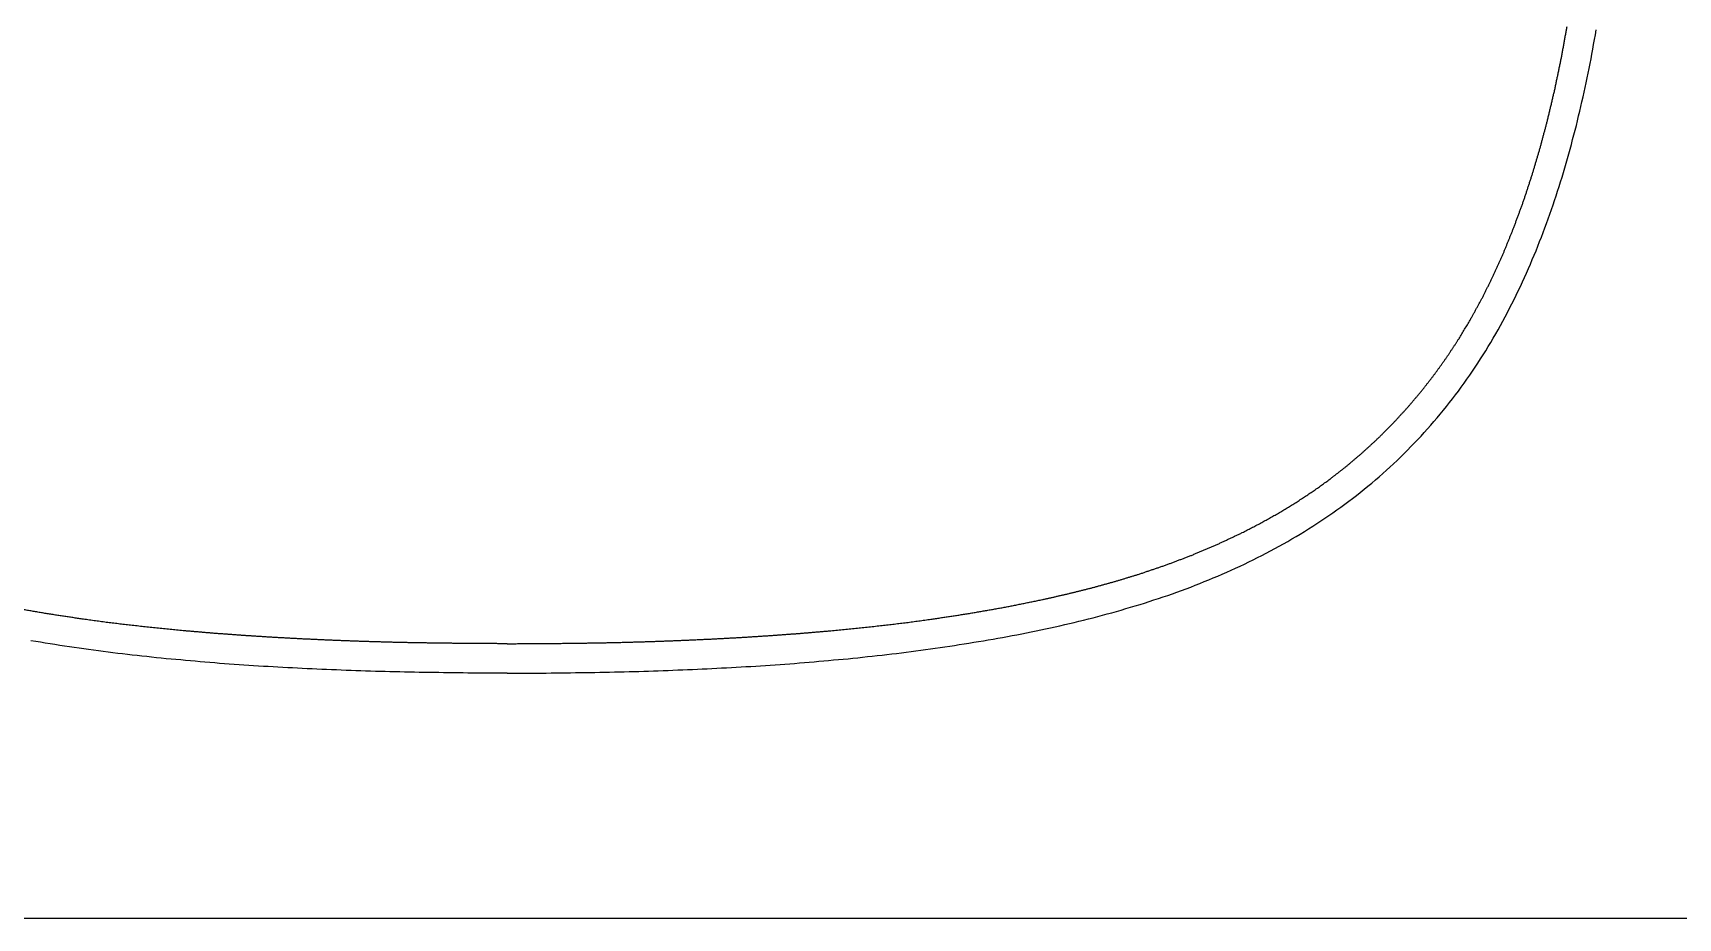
# Model space of a CAD drawing. Header units: millimetres. Extents: x 694231 to 734331, y 4486031 to 4541543.
# Drawn here: x 724194.7 to 724228.28, y 4495995.07 to 4496013.14 of the extents above; entities that cross this region are included whole.
import ezdxf

# ---------------------------------------------------------------- set-up
doc = ezdxf.new("R2010")
doc.units = ezdxf.units.MM
doc.set_wipeout_variables(frame=1)
for name, color, linetype in [('Deko_Ahsap01', 23, 'Continuous'), ('Deko_Ahsap02', 251, 'Continuous'), ('Piu_Vitrifiye', 143, 'Continuous')]:
    doc.layers.add(name, color=color, linetype=linetype)

# ---------------------------------------------------------------- blocks, each defined once
blk = doc.blocks.new('ebeveynlavabo')
at = {"layer": 'Piu_Vitrifiye'}
for p, q in [((8241.276, 560.141), (8241.173, 560.133)), ((8241.379, 560.149), (8241.276, 560.141)), ((8241.483, 560.156), (8241.379, 560.149)), ((8241.586, 560.163), (8241.483, 560.156)), ((8241.69, 560.17), (8241.586, 560.163)), ((8241.793, 560.177), (8241.69, 560.17)), ((8241.896, 560.184), (8241.793, 560.177)), ((8242, 560.19), (8241.896, 560.184)), ((8242.103, 560.197), (8242, 560.19)), ((8242.207, 560.203), (8242.103, 560.197)), ((8242.31, 560.209), (8242.207, 560.203)), ((8242.413, 560.215), (8242.31, 560.209)), ((8242.517, 560.221), (8242.413, 560.215)), ((8242.62, 560.226), (8242.517, 560.221)), ((8242.724, 560.232), (8242.62, 560.226)), ((8242.827, 560.237), (8242.724, 560.232)), ((8242.931, 560.242), (8242.827, 560.237)), ((8243.034, 560.247), (8242.931, 560.242)), ((8243.138, 560.252), (8243.034, 560.247)), ((8243.241, 560.257), (8243.138, 560.252)), ((8243.345, 560.262), (8243.241, 560.257)), ((8243.448, 560.266), (8243.345, 560.262)), ((8243.552, 560.27), (8243.448, 560.266)), ((8243.655, 560.274), (8243.552, 560.27)), ((8243.759, 560.279), (8243.655, 560.274)), ((8243.863, 560.282), (8243.759, 560.279)), ((8243.966, 560.286), (8243.863, 560.282)), ((8244.07, 560.29), (8243.966, 560.286)), ((8244.173, 560.293), (8244.07, 560.29)), ((8244.277, 560.297), (8244.173, 560.293)), ((8244.38, 560.3), (8244.277, 560.297)), ((8244.484, 560.303), (8244.38, 560.3)), ((8244.587, 560.305), (8244.484, 560.303)), ((8244.691, 560.308), (8244.587, 560.305)), ((8244.795, 560.311), (8244.691, 560.308)), ((8244.898, 560.314), (8244.795, 560.311)), ((8245.002, 560.316), (8244.898, 560.314)), ((8245.105, 560.319), (8245.002, 560.316)), ((8245.209, 560.321), (8245.105, 560.319)), ((8245.313, 560.323), (8245.209, 560.321)), ((8245.416, 560.325), (8245.313, 560.323)), ((8245.52, 560.327), (8245.416, 560.325)), ((8245.623, 560.329), (8245.52, 560.327)), ((8245.727, 560.33), (8245.623, 560.329)), ((8245.831, 560.331), (8245.727, 560.33)), ((8245.934, 560.333), (8245.831, 560.331)), ((8246.038, 560.334), (8245.934, 560.333)), ((8246.141, 560.335), (8246.038, 560.334)), ((8246.245, 560.337), (8246.141, 560.335)), ((8246.349, 560.338), (8246.245, 560.337)), ((8246.452, 560.339), (8246.349, 560.338)), ((8246.556, 560.339), (8246.452, 560.339)), ((8246.659, 560.34), (8246.556, 560.339)), ((8246.763, 560.34), (8246.659, 560.34)), ((8246.867, 560.341), (8246.763, 560.34)), ((8246.97, 560.341), (8246.867, 560.341)), ((8247.074, 560.341), (8246.97, 560.341)), ((8247.178, 560.342), (8247.074, 560.341)), ((8247.281, 560.342), (8247.178, 560.342)), ((8247.286, 560.342), (8247.39, 560.342)), ((8247.39, 560.342), (8247.494, 560.341)), ((8247.494, 560.341), (8247.597, 560.341)), ((8247.597, 560.341), (8247.701, 560.341)), ((8247.701, 560.341), (8247.804, 560.34)), ((8247.804, 560.34), (8247.908, 560.34)), ((8247.908, 560.34), (8248.012, 560.339)), ((8248.012, 560.339), (8248.115, 560.339)), ((8248.115, 560.339), (8248.219, 560.338)), ((8248.219, 560.338), (8248.323, 560.337)), ((8248.323, 560.337), (8248.426, 560.335)), ((8248.426, 560.335), (8248.53, 560.334)), ((8248.53, 560.334), (8248.633, 560.333)), ((8248.633, 560.333), (8248.737, 560.331)), ((8248.737, 560.331), (8248.841, 560.33)), ((8248.841, 560.33), (8248.944, 560.329)), ((8248.944, 560.329), (8249.048, 560.327)), ((8249.048, 560.327), (8249.151, 560.325)), ((8249.151, 560.325), (8249.255, 560.323)), ((8249.255, 560.323), (8249.359, 560.321)), ((8249.359, 560.321), (8249.462, 560.319)), ((8249.462, 560.319), (8249.566, 560.316)), ((8249.566, 560.316), (8249.669, 560.314)), ((8249.669, 560.314), (8249.773, 560.311)), ((8249.773, 560.311), (8249.877, 560.308)), ((8249.877, 560.308), (8249.98, 560.305)), ((8249.98, 560.305), (8250.084, 560.303)), ((8250.084, 560.303), (8250.187, 560.3)), ((8250.187, 560.3), (8250.291, 560.297)), ((8250.291, 560.297), (8250.394, 560.293)), ((8250.394, 560.293), (8250.498, 560.29)), ((8250.498, 560.29), (8250.601, 560.286)), ((8250.601, 560.286), (8250.705, 560.282)), ((8250.705, 560.282), (8250.809, 560.279)), ((8250.809, 560.279), (8250.912, 560.274)), ((8250.912, 560.274), (8251.016, 560.27)), ((8251.016, 560.27), (8251.119, 560.266)), ((8251.119, 560.266), (8251.223, 560.262)), ((8251.223, 560.262), (8251.326, 560.257)), ((8251.326, 560.257), (8251.43, 560.252)), ((8251.43, 560.252), (8251.533, 560.247)), ((8251.533, 560.247), (8251.637, 560.242)), ((8251.637, 560.242), (8251.74, 560.237)), ((8251.74, 560.237), (8251.844, 560.232)), ((8251.844, 560.232), (8251.947, 560.226)), ((8251.947, 560.226), (8252.051, 560.221)), ((8252.051, 560.221), (8252.154, 560.215)), ((8252.154, 560.215), (8252.258, 560.209)), ((8252.258, 560.209), (8252.361, 560.203)), ((8252.361, 560.203), (8252.464, 560.197)), ((8252.464, 560.197), (8252.568, 560.19)), ((8252.568, 560.19), (8252.671, 560.184)), ((8252.671, 560.184), (8252.775, 560.177)), ((8252.775, 560.177), (8252.878, 560.17)), ((8252.878, 560.17), (8252.981, 560.163)), ((8252.981, 560.163), (8253.085, 560.156)), ((8253.085, 560.156), (8253.188, 560.149)), ((8253.188, 560.149), (8253.291, 560.141)), ((8253.291, 560.141), (8253.395, 560.133)), ((8238.083, 559.799), (8237.98, 559.785)), ((8238.186, 559.812), (8238.083, 559.799)), ((8238.288, 559.826), (8238.186, 559.812)), ((8238.391, 559.84), (8238.288, 559.826)), ((8238.494, 559.854), (8238.391, 559.84)), ((8238.596, 559.868), (8238.494, 559.854)), ((8238.699, 559.882), (8238.596, 559.868)), ((8238.802, 559.895), (8238.699, 559.882)), ((8238.904, 559.909), (8238.802, 559.895)), ((8239.007, 559.921), (8238.904, 559.909)), ((8239.11, 559.933), (8239.007, 559.921)), ((8239.213, 559.944), (8239.11, 559.933)), ((8239.316, 559.956), (8239.213, 559.944)), ((8239.419, 559.967), (8239.316, 559.956)), ((8239.522, 559.979), (8239.419, 559.967)), ((8239.625, 559.99), (8239.522, 559.979)), ((8239.728, 560.002), (8239.625, 559.99)), ((8239.831, 560.013), (8239.728, 560.002)), ((8239.934, 560.024), (8239.831, 560.013)), ((8240.037, 560.034), (8239.934, 560.024)), ((8240.141, 560.043), (8240.037, 560.034)), ((8240.244, 560.052), (8240.141, 560.043)), ((8240.347, 560.062), (8240.244, 560.052)), ((8240.45, 560.071), (8240.347, 560.062)), ((8240.553, 560.081), (8240.45, 560.071)), ((8240.657, 560.09), (8240.553, 560.081)), ((8240.76, 560.099), (8240.657, 560.09)), ((8240.863, 560.109), (8240.76, 560.099)), ((8240.966, 560.117), (8240.863, 560.109)), ((8241.07, 560.125), (8240.966, 560.117)), ((8241.173, 560.133), (8241.07, 560.125)), ((8253.395, 560.133), (8253.498, 560.125)), ((8253.498, 560.125), (8253.601, 560.117)), ((8253.601, 560.117), (8253.705, 560.109)), ((8253.705, 560.109), (8253.808, 560.099)), ((8253.808, 560.099), (8253.911, 560.09)), ((8253.911, 560.09), (8254.014, 560.081)), ((8254.014, 560.081), (8254.117, 560.071)), ((8254.117, 560.071), (8254.221, 560.062)), ((8254.221, 560.062), (8254.324, 560.052)), ((8254.324, 560.052), (8254.427, 560.043)), ((8254.427, 560.043), (8254.53, 560.034)), ((8254.53, 560.034), (8254.633, 560.024)), ((8254.633, 560.024), (8254.736, 560.013)), ((8254.736, 560.013), (8254.839, 560.002)), ((8254.839, 560.002), (8254.942, 559.99)), ((8254.942, 559.99), (8255.045, 559.979)), ((8255.045, 559.979), (8255.148, 559.967)), ((8255.148, 559.967), (8255.251, 559.956)), ((8255.251, 559.956), (8255.354, 559.944)), ((8255.354, 559.944), (8255.457, 559.933)), ((8255.457, 559.933), (8255.56, 559.921)), ((8255.56, 559.921), (8255.663, 559.909)), ((8255.663, 559.909), (8255.766, 559.895)), ((8255.766, 559.895), (8255.868, 559.882)), ((8255.868, 559.882), (8255.971, 559.868)), ((8255.971, 559.868), (8256.074, 559.854)), ((8256.074, 559.854), (8256.177, 559.84)), ((8256.177, 559.84), (8256.279, 559.826)), ((8256.279, 559.826), (8256.382, 559.812)), ((8256.382, 559.812), (8256.485, 559.799)), ((8256.485, 559.799), (8256.587, 559.785)), ((8236.042, 559.443), (8235.94, 559.422)), ((8236.143, 559.464), (8236.042, 559.443)), ((8236.244, 559.486), (8236.143, 559.464)), ((8236.346, 559.506), (8236.244, 559.486)), ((8236.448, 559.525), (8236.346, 559.506)), ((8236.55, 559.544), (8236.448, 559.525)), ((8236.652, 559.563), (8236.55, 559.544)), ((8236.754, 559.582), (8236.652, 559.563)), ((8236.856, 559.6), (8236.754, 559.582)), ((8236.957, 559.619), (8236.856, 559.6)), ((8237.059, 559.637), (8236.957, 559.619)), ((8237.162, 559.654), (8237.059, 559.637)), ((8237.264, 559.67), (8237.162, 559.654)), ((8237.366, 559.686), (8237.264, 559.67)), ((8237.469, 559.703), (8237.366, 559.686)), ((8237.571, 559.719), (8237.469, 559.703)), ((8237.673, 559.736), (8237.571, 559.719)), ((8237.776, 559.752), (8237.673, 559.736)), ((8237.878, 559.769), (8237.776, 559.752)), ((8237.98, 559.785), (8237.878, 559.769)), ((8256.587, 559.785), (8256.69, 559.769)), ((8256.69, 559.769), (8256.792, 559.752)), ((8256.792, 559.752), (8256.894, 559.736)), ((8256.894, 559.736), (8256.997, 559.719)), ((8256.997, 559.719), (8257.099, 559.703)), ((8257.099, 559.703), (8257.201, 559.686)), ((8257.201, 559.686), (8257.303, 559.67)), ((8257.303, 559.67), (8257.406, 559.654)), ((8234.63, 559.111), (8234.53, 559.084)), ((8234.73, 559.138), (8234.63, 559.111)), ((8234.83, 559.165), (8234.73, 559.138)), ((8234.931, 559.189), (8234.83, 559.165)), ((8235.031, 559.214), (8234.931, 559.189)), ((8235.132, 559.238), (8235.031, 559.214)), ((8235.233, 559.262), (8235.132, 559.238)), ((8235.334, 559.286), (8235.233, 559.262)), ((8235.434, 559.311), (8235.334, 559.286)), ((8235.535, 559.335), (8235.434, 559.311)), ((8235.636, 559.357), (8235.535, 559.335)), ((8235.738, 559.379), (8235.636, 559.357)), ((8235.839, 559.4), (8235.738, 559.379)), ((8235.94, 559.422), (8235.839, 559.4)), ((8233.439, 558.754), (8233.341, 558.721)), ((8233.538, 558.786), (8233.439, 558.754)), ((8233.636, 558.819), (8233.538, 558.786)), ((8233.734, 558.851), (8233.636, 558.819)), ((8233.833, 558.882), (8233.734, 558.851)), ((8233.933, 558.912), (8233.833, 558.882)), ((8234.032, 558.941), (8233.933, 558.912)), ((8234.131, 558.971), (8234.032, 558.941)), ((8234.23, 559), (8234.131, 558.971)), ((8234.33, 559.03), (8234.23, 559)), ((8234.43, 559.057), (8234.33, 559.03)), ((8234.53, 559.084), (8234.43, 559.057)), ((8232.467, 558.396), (8232.371, 558.357)), ((8232.563, 558.435), (8232.467, 558.396)), ((8232.659, 558.473), (8232.563, 558.435)), ((8232.756, 558.511), (8232.659, 558.473)), ((8232.853, 558.547), (8232.756, 558.511)), ((8232.95, 558.582), (8232.853, 558.547)), ((8233.048, 558.618), (8232.95, 558.582)), ((8233.145, 558.653), (8233.048, 558.618)), ((8233.242, 558.689), (8233.145, 558.653)), ((8233.341, 558.721), (8233.242, 558.689)), ((8231.706, 558.067), (8231.613, 558.022)), ((8231.801, 558.11), (8231.706, 558.067)), ((8231.895, 558.152), (8231.801, 558.11)), ((8231.99, 558.194), (8231.895, 558.152)), ((8232.085, 558.236), (8231.99, 558.194)), ((8232.179, 558.278), (8232.085, 558.236)), ((8232.275, 558.318), (8232.179, 558.278)), ((8232.371, 558.357), (8232.275, 558.318)), ((8230.967, 557.692), (8230.876, 557.643)), ((8231.058, 557.742), (8230.967, 557.692)), ((8231.149, 557.791), (8231.058, 557.742)), ((8231.241, 557.839), (8231.149, 557.791)), ((8231.334, 557.885), (8231.241, 557.839)), ((8231.427, 557.93), (8231.334, 557.885)), ((8231.52, 557.976), (8231.427, 557.93)), ((8231.613, 558.022), (8231.52, 557.976)), ((8230.427, 557.385), (8230.338, 557.332)), ((8230.516, 557.438), (8230.427, 557.385)), ((8230.605, 557.49), (8230.516, 557.438)), ((8230.694, 557.543), (8230.605, 557.49)), ((8230.785, 557.593), (8230.694, 557.543)), ((8230.876, 557.643), (8230.785, 557.593)), ((8229.818, 556.992), (8229.732, 556.933)), ((8229.903, 557.051), (8229.818, 556.992)), ((8229.989, 557.108), (8229.903, 557.051)), ((8230.076, 557.164), (8229.989, 557.108)), ((8230.163, 557.22), (8230.076, 557.164)), ((8230.25, 557.276), (8230.163, 557.22)), ((8230.338, 557.332), (8230.25, 557.276)), ((8229.397, 556.689), (8229.314, 556.627)), ((8229.48, 556.751), (8229.397, 556.689)), ((8229.563, 556.813), (8229.48, 556.751)), ((8229.647, 556.873), (8229.563, 556.813)), ((8229.732, 556.933), (8229.647, 556.873)), ((8228.909, 556.304), (8228.831, 556.236)), ((8228.99, 556.369), (8228.909, 556.304)), ((8229.07, 556.434), (8228.99, 556.369)), ((8229.151, 556.5), (8229.07, 556.434)), ((8229.231, 556.565), (8229.151, 556.5)), ((8229.314, 556.627), (8229.231, 556.565)), ((8228.52, 555.962), (8228.445, 555.89)), ((8228.597, 556.031), (8228.52, 555.962)), ((8228.675, 556.1), (8228.597, 556.031)), ((8228.753, 556.168), (8228.675, 556.1)), ((8228.831, 556.236), (8228.753, 556.168)), ((8228.148, 555.602), (8228.075, 555.528)), ((8228.22, 555.676), (8228.148, 555.602)), ((8228.295, 555.748), (8228.22, 555.676)), ((8228.37, 555.819), (8228.295, 555.748)), ((8228.445, 555.89), (8228.37, 555.819)), ((8227.861, 555.303), (8227.791, 555.226)), ((8227.931, 555.379), (8227.861, 555.303)), ((8228.003, 555.453), (8227.931, 555.379)), ((8228.075, 555.528), (8228.003, 555.453)), ((8227.518, 554.914), (8227.452, 554.835)), ((8227.585, 554.994), (8227.518, 554.914)), ((8227.653, 555.072), (8227.585, 554.994)), ((8227.722, 555.149), (8227.653, 555.072)), ((8227.791, 555.226), (8227.722, 555.149)), ((8227.256, 554.593), (8227.193, 554.511)), ((8227.32, 554.675), (8227.256, 554.593)), ((8227.386, 554.755), (8227.32, 554.675)), ((8227.452, 554.835), (8227.386, 554.755)), ((8227.006, 554.263), (8226.946, 554.178)), ((8227.067, 554.347), (8227.006, 554.263)), ((8227.13, 554.429), (8227.067, 554.347)), ((8227.193, 554.511), (8227.13, 554.429)), ((8226.767, 553.924), (8226.71, 553.838)), ((8226.826, 554.01), (8226.767, 553.924)), ((8226.886, 554.094), (8226.826, 554.01)), ((8226.946, 554.178), (8226.886, 554.094)), ((8226.54, 553.577), (8226.486, 553.489)), ((8226.596, 553.665), (8226.54, 553.577)), ((8226.653, 553.751), (8226.596, 553.665)), ((8226.71, 553.838), (8226.653, 553.751)), ((8226.324, 553.224), (8226.273, 553.133)), ((8226.378, 553.312), (8226.324, 553.224)), ((8226.432, 553.401), (8226.378, 553.312)), ((8226.486, 553.489), (8226.432, 553.401)), ((8226.121, 552.863), (8226.072, 552.771)), ((8226.172, 552.953), (8226.121, 552.863)), ((8226.223, 553.043), (8226.172, 552.953)), ((8226.273, 553.133), (8226.223, 553.043)), ((8225.93, 552.495), (8225.883, 552.402)), ((8225.978, 552.587), (8225.93, 552.495)), ((8226.025, 552.679), (8225.978, 552.587)), ((8226.072, 552.771), (8226.025, 552.679)), ((8225.749, 552.122), (8225.705, 552.028)), ((8225.793, 552.216), (8225.749, 552.122)), ((8225.836, 552.31), (8225.793, 552.216)), ((8225.883, 552.402), (8225.836, 552.31)), ((8225.618, 551.84), (8225.577, 551.745)), ((8225.661, 551.934), (8225.618, 551.84)), ((8225.705, 552.028), (8225.661, 551.934)), ((8225.456, 551.458), (8225.416, 551.363)), ((8225.496, 551.554), (8225.456, 551.458)), ((8225.537, 551.649), (8225.496, 551.554)), ((8225.577, 551.745), (8225.537, 551.649)), ((8225.303, 551.073), (8225.266, 550.977)), ((8225.34, 551.17), (8225.303, 551.073)), ((8225.377, 551.267), (8225.34, 551.17)), ((8225.416, 551.363), (8225.377, 551.267)), ((8225.192, 550.783), (8225.158, 550.685)), ((8225.229, 550.88), (8225.192, 550.783)), ((8225.266, 550.977), (8225.229, 550.88)), ((8225.055, 550.392), (8225.021, 550.294)), ((8225.09, 550.489), (8225.055, 550.392)), ((8225.124, 550.587), (8225.09, 550.489)), ((8225.158, 550.685), (8225.124, 550.587)), ((8224.958, 550.096), (8224.927, 549.998)), ((8224.989, 550.195), (8224.958, 550.096)), ((8225.021, 550.294), (8224.989, 550.195)), ((8224.834, 549.701), (8224.805, 549.601)), ((8224.864, 549.8), (8224.834, 549.701)), ((8224.895, 549.899), (8224.864, 549.8)), ((8224.927, 549.998), (8224.895, 549.899)), ((8224.719, 549.303), (8224.691, 549.203)), ((8224.748, 549.402), (8224.719, 549.303)), ((8224.777, 549.502), (8224.748, 549.402)), ((8224.805, 549.601), (8224.777, 549.502)), ((8224.638, 549.003), (8224.612, 548.902)), ((8224.664, 549.103), (8224.638, 549.003)), ((8224.691, 549.203), (8224.664, 549.103)), ((8224.535, 548.601), (8224.512, 548.5)), ((8224.559, 548.702), (8224.535, 548.601)), ((8224.586, 548.802), (8224.559, 548.702)), ((8224.612, 548.902), (8224.586, 548.802)), ((8224.465, 548.299), (8224.441, 548.198)), ((8224.488, 548.399), (8224.465, 548.299)), ((8224.512, 548.5), (8224.488, 548.399)), ((8224.394, 547.996), (8224.372, 547.895)), ((8224.417, 548.097), (8224.394, 547.996)), ((8224.441, 548.198), (8224.417, 548.097)), ((8224.31, 547.59), (8224.289, 547.488)), ((8224.331, 547.691), (8224.31, 547.59)), ((8224.351, 547.793), (8224.331, 547.691)), ((8224.372, 547.895), (8224.351, 547.793)), ((8224.248, 547.285), (8224.229, 547.184)), ((8224.269, 547.387), (8224.248, 547.285)), ((8224.289, 547.488), (8224.269, 547.387)), ((8224.174, 546.878), (8224.156, 546.775)), ((8224.192, 546.98), (8224.174, 546.878)), ((8224.21, 547.082), (8224.192, 546.98)), ((8224.229, 547.184), (8224.21, 547.082)), ((8224.156, 546.775), (8224.138, 546.673))]:
    blk.add_line(p, q, dxfattribs=at)
for points in [[(8240.436, 559.443), (8239.875, 559.389)], [(8241.038, 559.494), (8240.436, 559.443)], [(8241.64, 559.539), (8241.038, 559.494)], [(8242.283, 559.58), (8241.64, 559.539)], [(8242.927, 559.615), (8242.283, 559.58)], [(8243.612, 559.646), (8242.927, 559.615)], [(8244.297, 559.671), (8243.612, 559.646)], [(8245.022, 559.691), (8244.297, 559.671)], [(8245.748, 559.704), (8245.022, 559.691)], [(8246.515, 559.712), (8245.748, 559.704)], [(8247.281, 559.716), (8246.515, 559.712)], [(8247.286, 559.716), (8248.053, 559.712)], [(8248.053, 559.712), (8248.819, 559.704)], [(8248.819, 559.704), (8249.545, 559.691)], [(8249.545, 559.691), (8250.271, 559.671)], [(8250.271, 559.671), (8250.956, 559.646)], [(8250.956, 559.646), (8251.64, 559.615)], [(8251.64, 559.615), (8252.284, 559.58)], [(8252.284, 559.58), (8252.927, 559.539)], [(8252.927, 559.539), (8253.53, 559.494)], [(8253.53, 559.494), (8254.132, 559.443)], [(8254.132, 559.443), (8254.693, 559.389)], [(8238.277, 559.196), (8237.484, 559.076)], [(8238.795, 559.266), (8238.277, 559.196)], [(8239.315, 559.328), (8238.795, 559.266)], [(8239.875, 559.389), (8239.315, 559.328)], [(8254.693, 559.389), (8255.253, 559.328)], [(8255.253, 559.328), (8255.772, 559.266)], [(8255.772, 559.266), (8256.29, 559.196)], [(8256.29, 559.196), (8257.083, 559.076)], [(8235.908, 558.779), (8235.39, 558.661)], [(8236.694, 558.938), (8235.908, 558.779)], [(8237.484, 559.076), (8236.694, 558.938)], [(8257.083, 559.076), (8257.873, 558.938)], [(8234.362, 558.392), (8233.853, 558.237)], [(8234.874, 558.533), (8234.362, 558.392)], [(8235.39, 558.661), (8234.874, 558.533)], [(8233.293, 558.047), (8232.739, 557.838)], [(8233.853, 558.237), (8233.293, 558.047)], [(8232.739, 557.838), (8232.194, 557.607)], [(8231.659, 557.355), (8231.271, 557.154)], [(8232.194, 557.607), (8231.659, 557.355)], [(8231.271, 557.154), (8230.89, 556.941)], [(8230.517, 556.714), (8230.153, 556.474)], [(8230.89, 556.941), (8230.517, 556.714)], [(8230.153, 556.474), (8229.798, 556.219)], [(8229.443, 555.943), (8229.1, 555.651)], [(8229.798, 556.219), (8229.443, 555.943)], [(8229.1, 555.651), (8228.769, 555.346)], [(8228.769, 555.346), (8228.451, 555.027)], [(8228.451, 555.027), (8228.146, 554.696)], [(8228.146, 554.696), (8227.85, 554.346)], [(8227.85, 554.346), (8227.569, 553.985)], [(8227.569, 553.985), (8227.303, 553.612)], [(8227.303, 553.612), (8227.052, 553.23)], [(8227.052, 553.23), (8226.816, 552.838)], [(8226.816, 552.838), (8226.557, 552.364)], [(8226.557, 552.364), (8226.317, 551.88)], [(8226.317, 551.88), (8226.097, 551.386)], [(8226.097, 551.386), (8225.894, 550.886)], [(8225.894, 550.886), (8225.687, 550.323)], [(8225.687, 550.323), (8225.499, 549.754)], [(8225.499, 549.754), (8225.329, 549.18)], [(8225.329, 549.18), (8225.175, 548.601)], [(8225.175, 548.601), (8225.017, 547.936)], [(8225.017, 547.936), (8224.878, 547.268)], [(8224.878, 547.268), (8224.756, 546.596)]]:
    blk.add_open_spline(points, degree=1, dxfattribs=at)

msp = doc.modelspace()

# ---------------------------------------------------------------- wipeouts: each hides what was drawn before it
msp.add_wipeout([(724166.665, 4495995.071), (724166.665, 4496038.271), (724266.7, 4496038.271), (724266.7, 4495995.071)]).dxf.layer = 'Deko_Ahsap02'

# ---------------------------------------------------------------- next in the draw order: linework, layer by layer
at = {"layer": 'Deko_Ahsap01'}
msp.add_lwpolyline([(724266.702, 4496050.071), (724166.665, 4496050.071), (724166.665, 4495995.071), (724266.702, 4495995.071)], close=True, dxfattribs=at)

# ---------------------------------------------------------------- next in the draw order: block references
at = {"layer": 'Piu_Vitrifiye', "xscale": 0.9604000000000001, "yscale": 0.9604000000000001, "zscale": 0.9604000000000001, "rotation": 180}
msp.add_blockref('ebeveynlavabo', (732125.07, 4496538.223), dxfattribs=at)

doc.saveas('drawing.dxf')
